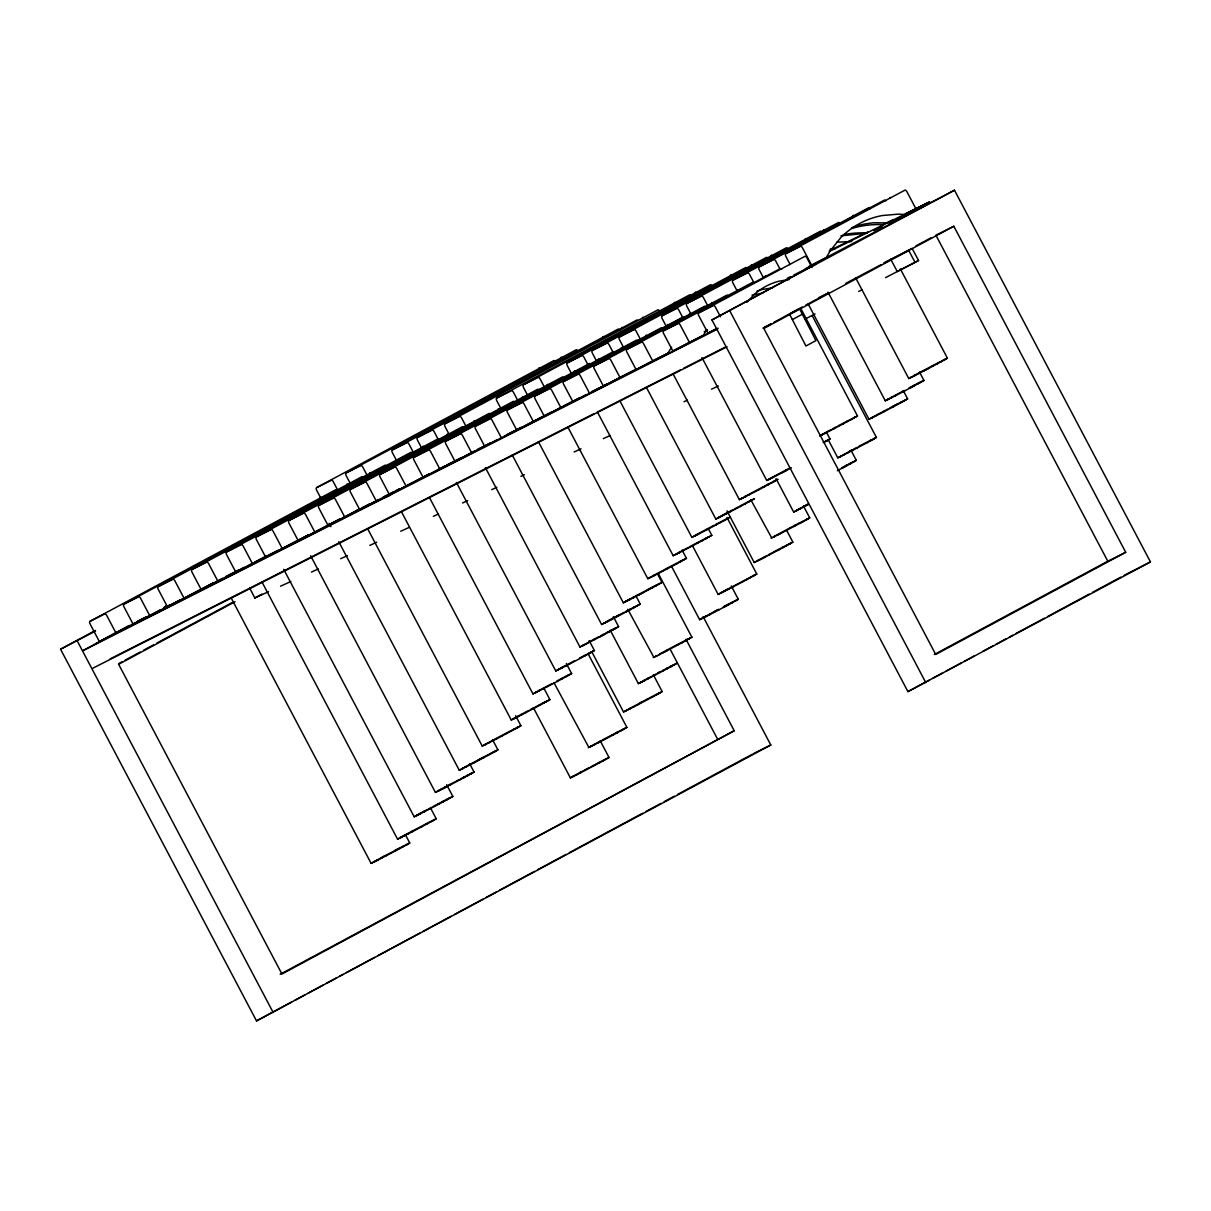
<?xml version="1.0" encoding="UTF-8"?>
<svg xmlns="http://www.w3.org/2000/svg" width="1211" height="1211" viewBox="0 0 1211 1211"><rect width="100%" height="100%" fill="white"/><g stroke="black" fill="none" stroke-linecap="round" stroke-linejoin="round"><path stroke-width="1.5" d="M781.67 269.372A2.392 1.211 61.7 0 0 780.368 268.554L663.567 330.785A2.407 1.226 61.7 0 0 663.583 333.464L672.862 351.039L703.485 335.25L706.77 329.528M805.133 268.903L826.053 257.928L830.307 250.707L840.54 237.916A104.555 89.992 63.6 0 1 882.108 215.558L898.32 214.135L906.63 214.589L916.258 209.412L906.933 191.732A2.392 1.211 61.7 0 0 905.086 190.082L785.803 253.644A2.407 1.226 61.7 0 0 785.818 256.323L790.041 264.316M746.99 302.235L754.317 294.379A80.41 69.209 63.6 0 1 778.749 281.24L789.284 279.484M166.164 605.561L163.621 608.028L170.327 604.698M855.556 277.637L908.765 378.543L911.172 377.105M800.577 308.018L857.509 415.994L851.136 419.581M701.971 357.593L766.745 480.464L773.118 476.877M673.286 374.29L739.391 499.659L741.813 498.205M900.318 268.842L947.411 358.168L943.838 360.212M828.173 440.062L826.129 440.895M828.021 292.199L885.286 400.796L888.844 398.752M826.523 432.372L830.019 439.003L826.447 441.046M646.402 387.384L715.837 519.065L719.395 517.021M619.835 400.765L691.859 537.336L698.217 533.763M922.086 381.48L920.042 382.313M919.527 372.065L923.932 380.421L917.56 384.008M808.176 303.961L868.998 419.294L872.556 417.25M752.636 499.734L750.593 500.567M597.417 412.028L673.18 555.728L675.587 554.275M903.239 390.563L907.644 398.919L897.593 404.489M567.823 427.044L647.809 578.722L651.382 576.678M708.299 528.662L711.826 535.338L708.253 537.381M682.065 550.006L686.455 558.347L680.082 561.934M538.411 441.712L623.332 602.79L629.705 599.218M625.179 601.746L627.222 600.898M828.097 439.487L837.785 457.834L852.135 449.962M657.603 574.105L661.978 582.415L658.406 584.459M512.223 454.927L601.625 624.498L605.182 622.454M874.584 438.518L869.604 440.819M812.187 315.632L876.431 437.459L870.058 441.046M635.881 595.797L640.271 604.122L636.698 606.151M485.399 467.643L579.963 647.007L585.382 643.919M851.03 450.341L856.313 460.362L852.756 462.405M613.356 616.671L618.609 626.632L615.052 628.676M456.365 482.402L555.773 670.955L559.346 668.911M557.62 669.895L559.664 669.062M776.024 478.617L793.659 512.041L797.216 509.998M589.151 640.558L594.419 650.564L588.062 654.152M429.587 497.827L532.976 693.918L536.549 691.875M566.37 663.567L571.622 673.543L565.265 677.116M750.805 499.749L771.649 537.835M401.552 511.935L511.254 720L514.826 717.956M807.888 518.898L805.845 519.731M803.559 506.122L809.735 517.839L806.163 519.882M548.053 700.669L546.328 701.653M367.887 529.207L482.235 746.082L485.808 744.038M543.754 687.954L549.9 699.61L543.542 703.197M726.978 510.845L754.226 562.51L757.783 560.466M515.614 715.701L520.881 725.707L517.324 727.75M338.762 541.695L459.272 770.257L462.844 768.213M786.711 530.463L792.872 542.119L789.3 544.163M692.737 546.206L718.138 594.404L721.711 592.361M310.637 555.758L435.415 792.418L438.972 790.374M492.635 739.86L497.918 749.866L494.345 751.91M726.994 517.521L756.784 574.029L753.227 576.058M469.671 763.702L474.061 772.043L470.489 774.086M671.515 566.324L699.655 619.684L703.228 617.64M283.722 569.352L414.192 816.804L417.765 814.761M627.813 609.345L653.819 657.225M731.277 585.957L738.301 599.294L731.944 602.881M446.662 784.713L452.838 796.429L449.266 798.473M658.557 573.984L691.905 637.228L685.532 640.816M262.045 582.128L397.571 839.178L403.944 835.59M230.968 597.568L371.111 863.382L385.461 855.496M430.949 808.766L436.232 818.787L429.86 822.375M610.238 630.22L638.379 683.61L644.752 680.022M407.91 844.052L405.867 844.884M405.352 834.636L409.757 842.992L406.185 845.036M591.876 651.927L623.529 711.962L629.902 708.39M653.395 674.905L662.19 691.587L658.617 693.631M553.881 682.565L588.834 747.369M625.058 728.432L623.014 729.264M588.122 653.819L626.904 727.372L620.547 730.96M533.355 707.648L570.381 777.871L573.953 775.827M600.217 740.769L609.027 757.48L605.455 759.524M820.71 435.324L822.42 434.34M853.937 418.037L855.496 416.978M770.317 478.421L768.758 479.48M750.911 500.718L754.483 498.675L747.656 502.05M726.933 519.004L730.505 516.961L726.615 518.853M841.342 455.79L839.798 456.865M682.883 560.39L684.442 559.315M583.535 644.963L581.976 646.038M774.646 536.17L773.102 537.245M590.862 652.608L593.102 651.261L587.607 653.94M568.065 675.571L569.609 674.512M734.744 601.337L736.288 600.278M656.816 655.56L655.272 656.634M688.332 639.272L689.892 638.197M641.951 681.566L640.407 682.641M673.467 665.278L677.04 663.234L673.149 665.111M401.144 837.134L399.585 838.194M432.66 820.831L434.219 819.771M591.831 745.719L589.575 747.066L592.149 745.87M915.122 374.971L910.778 377.575M941.053 361.756L944.989 359.606M821.27 434.931L828.899 430.798M887.693 399.358L891.644 397.223M921.51 381.859L909.582 388.292M823.647 442.59L827.597 440.441M871.405 417.856L875.356 415.721M901.272 402.491L905.631 399.887M745.749 496.071L741.404 498.675M771.679 482.856L778.037 479.268L774.147 481.161M775.615 480.722L768.001 484.854M718.244 517.612L728.75 511.95M748.11 502.262L752.061 500.128M724.133 520.548L728.083 518.399M874.009 438.897L866.38 443.029M676.737 553.684L679.538 552.14M705.453 538.925L709.404 536.791M849.955 463.949L853.906 461.815M650.216 577.284L654.167 575.149M625.754 601.352L633.383 597.22M655.62 586.003L659.571 583.853M796.066 510.603L800.017 508.453M604.032 623.059L614.537 617.383M633.898 607.695L637.849 605.561M773.496 536.776L779.127 533.688M807.313 519.277L799.684 523.409M612.251 630.22L616.202 628.07M558.195 669.501L562.146 667.367M756.633 561.056L767.138 555.395M786.499 545.707L790.45 543.572M535.398 692.48L539.349 690.331M720.56 592.966L754.029 575.301M750.426 577.602L754.377 575.467M513.676 718.547L517.612 716.412M702.077 618.231L706.028 616.096M484.657 744.644L487.655 742.994M514.524 729.294L518.475 727.145M461.679 768.803L465.63 766.669M491.56 753.454L495.496 751.32M437.822 790.98L441.773 788.845M467.688 775.615L471.639 773.481M670.667 666.807L674.618 664.672M416.599 815.366L420.55 813.217M446.481 800.002L450.416 797.867M655.817 695.175L659.768 693.025M377.469 859.795L373.124 862.399M403.384 846.58L407.335 844.445M590.68 746.309L601.171 740.648M624.498 728.825L616.868 732.958M572.788 776.418L580.417 772.3M602.669 761.068L606.605 758.934M763.596 328.014L771.346 323.821M914.184 375.455L923.115 370.672M937.375 363.739L941.991 361.272M890.69 397.708L904.284 390.457M847.458 421.564L852.09 419.097M874.403 416.19L879.035 413.723M772.164 477.361L785.757 470.125M744.81 496.555L763.384 486.671M721.241 515.962L733.291 509.543M744.432 504.26L749.064 501.778M697.264 534.248L706.21 529.464M720.454 522.531L725.086 520.064M678.584 552.625L687.53 547.841M701.774 540.908L706.407 538.441M850.909 463.465L841.963 468.248M653.229 575.634L662.16 570.85M676.404 563.917L681.036 561.45M651.942 587.986L656.559 585.519M799.063 508.938L807.646 504.336M607.029 621.394L623.937 612.388M630.22 609.693L634.852 607.211M778.673 533.975L784.001 531.099M804.316 520.942L795.385 525.71M586.336 643.435L590.014 641.436M608.573 632.203L613.19 629.735M782.821 547.705L787.453 545.222M561.193 667.851L570.124 663.068M584.383 656.15L589.015 653.668M538.395 690.815L551.989 683.579M723.557 591.301L727.508 589.167M561.586 679.114L566.218 676.631M746.748 579.6L751.38 577.117M516.673 716.897L521.29 714.414M539.864 705.18L544.481 702.713M705.074 616.581L709.707 614.113M732.882 602.397L723.951 607.18M488.608 742.51L492.287 740.511M510.845 731.277L515.462 728.81M659.617 654.031L663.295 652.033M681.854 642.799L686.486 640.331M464.691 767.153L469.308 764.686M487.882 755.452L492.499 752.97M440.834 789.315L445.451 786.847M464.01 777.613L468.642 775.131M643.798 680.506L648.43 678.039M666.989 668.805L671.621 666.322M419.611 813.701L424.228 811.234M442.802 802L447.419 799.517M628.948 708.874L637.894 704.091M652.139 697.158L656.771 694.69M402.991 836.074L407.623 833.592M426.181 824.358L430.813 821.891M399.706 848.563L404.338 846.095M598.991 763.066L603.608 760.584M249.723 588.062L254.794 597.977L261.939 594.117M790.874 313.195L799.442 308.563L815.911 340.609L805.92 346.013L789.451 313.952M792.403 319.568L802.393 314.164M320.885 498.266L316.676 490.273A2.407 1.226 61.7 0 1 316.646 487.594L554.002 360.53A2.392 1.211 61.7 0 1 555.455 361.529M350.373 483.598L346.149 475.605A2.407 1.226 61.7 0 1 346.134 472.926L576.315 349.737A2.392 1.211 61.7 0 1 578.162 351.372M396.587 460.604L392.364 452.611A2.407 1.226 61.7 0 1 392.349 449.947L618.246 329.044A2.392 1.211 61.7 0 1 619.684 330.043M421.685 448.115L417.462 440.123A2.407 1.226 61.7 0 1 417.447 437.459L636.956 319.992A2.392 1.211 61.7 0 1 637.758 320.34M449.175 434.446L444.967 426.454A2.407 1.226 61.7 0 1 444.937 423.774L657.936 309.819A2.392 1.211 61.7 0 1 659.389 310.818M500.976 408.682L496.752 400.69A2.407 1.226 61.7 0 1 496.737 398.01L689.589 294.894A2.392 1.211 61.7 0 1 690.891 295.696M527.663 395.407L523.455 387.414A2.407 1.226 61.7 0 1 523.424 384.735L710.539 284.691A2.392 1.211 61.7 0 1 712.401 286.341M571.486 373.609L567.278 365.616A2.407 1.226 61.7 0 1 567.248 362.937L745.749 267.525A2.392 1.211 61.7 0 1 746.884 268.161M596.584 361.12L592.376 353.128A2.407 1.226 61.7 0 1 592.346 350.448L766.548 257.368A2.392 1.211 61.7 0 1 768.137 258.564M145.865 617.186L99.347 641.527L90.083 623.953A2.407 1.226 61.7 0 1 90.053 621.273L335.735 489.744A2.392 1.211 61.7 0 1 337.036 490.546M623.68 347.648L619.472 339.655A2.407 1.226 61.7 0 1 619.442 336.976L786.469 247.74A2.392 1.211 61.7 0 1 788.058 248.951M180.363 599.702L133.21 624.376L123.946 606.802A2.407 1.226 61.7 0 1 123.916 604.122L362.028 476.65A2.392 1.211 61.7 0 1 363.482 477.649M167.481 606.878L213.106 583.021L167.481 606.878L158.217 589.303A2.407 1.226 61.7 0 1 158.187 586.624L385.143 465.16A2.392 1.211 61.7 0 1 386.112 465.645M666.322 326.425L662.099 318.432A2.407 1.226 61.7 0 1 662.084 315.768L820.483 231.165A2.392 1.211 61.7 0 1 821.785 231.982M244.198 567.353L201.283 589.757L192.004 572.167A2.407 1.226 61.7 0 1 191.974 569.503L411.044 452.278A2.392 1.211 61.7 0 1 411.846 452.626M691.027 314.149L686.804 306.156A2.407 1.226 61.7 0 1 686.788 303.477L838.542 222.461A2.392 1.211 61.7 0 1 839.995 223.46M277.819 550.354L235.857 572.243L226.578 554.668A2.407 1.226 61.7 0 1 226.563 551.989L438.125 438.806A2.392 1.211 61.7 0 1 438.76 439.033M737.105 290.882L732.897 282.89A2.407 1.226 61.7 0 1 732.867 280.225L868.363 207.944A2.392 1.211 61.7 0 1 869.816 208.943M265.678 557.181L308.472 534.853L265.678 557.181L256.414 539.606A2.407 1.226 61.7 0 1 256.384 536.927L462.435 426.711A2.392 1.211 61.7 0 1 463.238 427.059M763.339 277.591L759.13 269.599A2.407 1.226 61.7 0 1 759.1 266.92L884.56 200.042A2.392 1.211 61.7 0 1 885.862 200.859M298.269 540.742L340.246 518.838L298.269 540.742L288.99 523.167A2.407 1.226 61.7 0 1 288.96 520.488L489.123 413.435A2.392 1.211 61.7 0 1 489.925 413.784M362.679 507.485L369.37 504.154L328.151 525.65L318.871 508.075A2.407 1.226 61.7 0 1 318.856 505.396L513.434 401.341A2.392 1.211 61.7 0 1 514.07 401.568M396.587 490.364L399.933 488.699L359.712 509.664L350.433 492.075A2.407 1.226 61.7 0 1 350.418 489.411L537.729 389.261A2.392 1.211 61.7 0 1 539.334 390.457M389.427 494.678L428.982 474.076L389.427 494.678L380.163 477.089A2.407 1.226 61.7 0 1 380.133 474.409L562.434 376.969A2.392 1.211 61.7 0 1 563.736 377.771M446.798 464.979L461.86 457.486L423.229 477.588L413.95 460.013A2.407 1.226 61.7 0 1 413.935 457.334L589.53 363.497A2.392 1.211 61.7 0 1 590.499 363.966M477.558 449.402L490.939 442.742L455.064 461.436L445.799 443.847A2.407 1.226 61.7 0 1 445.769 441.182L613.432 351.599A2.392 1.211 61.7 0 1 614.401 352.083M703.122 616.641L770.801 744.992L256.52 1020.918L60.55 649.217L95.502 630.416M506.349 434.855L521.411 427.362L484.748 446.405L475.484 428.815A2.407 1.226 61.7 0 1 475.454 426.151L636.547 340.109A2.392 1.211 61.7 0 1 637.834 340.912M60.55 649.217L95.487 631.098M552.428 411.679L516.779 430.177L507.5 412.588A2.407 1.226 61.7 0 1 507.485 409.923L661.251 327.818A2.392 1.211 61.7 0 1 662.689 328.817M564.069 405.67L579.13 398.192L544.284 416.251L535.02 398.661A2.407 1.226 61.7 0 1 534.99 395.997L682.762 317.115A2.392 1.211 61.7 0 1 684.048 317.918M591.74 391.668L606.802 384.19L572.879 401.749L563.599 384.175A2.407 1.226 61.7 0 1 563.584 381.495L704.681 306.216A2.392 1.211 61.7 0 1 705.968 307.019M621.198 376.727L636.259 369.234L603.456 386.203L594.192 368.628A2.407 1.226 61.7 0 1 594.162 365.949L726.978 295.121A2.392 1.211 61.7 0 1 728.432 296.12M671.621 347.224A117.467 101.103 63.6 0 0 667.957 353.203L636.138 369.658L626.874 352.083A2.407 1.226 61.7 0 1 626.844 349.404L752.485 282.435A2.392 1.211 61.7 0 1 753.772 283.238M718.017 328.151L707.981 333.146L698.717 315.571A2.407 1.226 61.7 0 1 698.686 312.892L805.073 256.263A2.392 1.211 61.7 0 1 806.935 257.913L812.021 267.555M83.15 650.489L129.138 625.512M133.21 624.376L160.427 609.739M201.283 589.757L222.552 578.313M225.821 576.557L239.142 569.791M235.857 572.243L251.616 563.766M254.779 562.071L265.996 556.167M328.151 525.65L359.319 509.15M809.236 266.45L954.48 190.218L1150.45 561.919L907.932 691.632L711.962 319.931L815.881 264.043L793.856 274.988M359.712 509.664L378.498 499.553M711.962 319.931L954.48 190.218M423.229 477.588L445.118 465.811M455.064 461.436L474.288 451.097M484.748 446.405L496.374 440.153M516.779 430.177L535.701 419.99M544.284 416.251L562.388 406.502M572.879 401.749L585.382 395.028M704.212 331.799L707.527 330.013M603.456 386.203L619.532 377.56M636.138 369.658L651.23 361.544M672.862 351.039L703.485 335.25M707.981 333.146L715.777 328.953M118.587 663.673L121.902 661.887M125.233 660.101L140.204 652.048M143.519 650.262L153.494 644.903M156.824 643.102L231.649 602.866M235.055 601.716L118.648 664.309L281.936 974.007L734.229 730.748L685.941 639.181M764.156 327.545L770.801 323.973M774.117 322.187L802.333 307.019M805.648 305.233L828.884 292.729M880.987 264.709L845.914 283.298M884.302 262.923L890.963 259.351M915.925 245.924L930.896 237.871M908.75 250.51L890.812 259.426L912.08 248.361L918.543 260.516L897.29 271.582L890.812 259.426L884.106 262.878M953.829 226.26L763.838 328.453L935.725 654.47L1125.715 552.292L953.829 226.26L935.891 235.176L1107.793 561.208L1125.715 552.292M280.195 974.265L734.229 730.748M934.317 654.5L1107.793 561.208M256.52 1020.918L291.473 1002.118M294.803 1000.331L304.778 994.958M308.109 993.171L323.095 985.118M326.41 983.317L336.401 977.958M339.731 976.157L343.061 974.371M346.391 972.584L374.668 957.371M377.999 955.57L419.611 933.197M422.942 931.41L451.219 916.197M454.549 914.411L482.841 899.183M486.171 897.396L496.162 892.023M499.477 890.236L534.429 871.451M537.76 869.649L566.052 854.436M569.382 852.65L642.602 813.262M645.932 811.476L660.903 803.423M664.233 801.637L674.209 796.263M677.539 794.477L752.425 754.196M907.932 691.632L929.564 679.992M932.879 678.205L942.869 672.847M946.2 671.045L961.171 662.992M964.501 661.206L974.477 655.832M982.787 651.367L992.778 645.993M996.108 644.207L1006.084 638.833M1009.414 637.047L1012.744 635.26M1016.059 633.474L1044.351 618.261M1047.682 616.475L1089.264 594.101M1092.594 592.315L1120.871 577.102M1124.202 575.316L1150.45 561.919M933.06 366.04L938.041 363.406M828.218 431.146L831.306 429.496M843.144 423.88L848.139 421.231M914.562 385.658L904.92 390.759M878.353 414.056L883.349 411.422M893.279 406.79L898.274 404.156M763.687 487.155L768.667 484.506M740.133 506.561L745.113 503.912M848.684 451.779L851.772 450.129M862.065 445.33L867.061 442.696M716.155 524.832L721.135 522.198M697.475 543.224L702.456 540.575M846.958 465.599L837.346 470.716M672.105 566.218L677.085 563.584M632.702 597.553L637.682 594.919M803.695 506.47L808.009 504.154M647.628 590.287L652.623 587.653M625.92 611.994L630.901 609.345M589.333 641.769L594.313 639.136M609.254 631.87L594.616 639.62M778.522 550.006L783.502 547.357M580.069 658.451L585.064 655.802M742.434 581.901L747.429 579.252M557.272 681.415L562.267 678.765M520.624 714.762L528.707 710.479M709.025 614.446L718.668 609.345L713.642 611.964M535.55 707.496L540.545 704.847M728.946 604.531L719.304 609.648M491.605 740.844L510.921 730.657M506.531 733.578L511.526 730.944M664.158 651.548L667.609 649.732M677.554 645.1L682.535 642.466M468.627 765.019L482.947 757.465M483.567 757.753L488.548 755.104M647.749 678.372L651.306 676.495M444.77 787.18L449.765 784.546M662.674 671.106L667.67 668.472M459.711 779.914L464.691 777.28M423.547 811.567L427.105 809.69M438.488 804.301L443.468 801.667M647.824 699.458L652.82 696.825M406.941 833.94L411.937 831.291M421.867 826.674L426.862 824.025M380.466 858.145L403.853 845.868M395.407 850.879L400.387 848.23M612.554 735.259L617.549 732.61M579.736 772.633L582.824 770.983M594.677 765.367L599.657 762.718M908.886 212.727L928.322 202.404M922.752 370.838L926.218 369.022M918.725 373.594L933.424 365.873M832.85 428.664L836.165 426.908M838.496 426.333L843.507 423.699M882.986 411.589L887.996 408.955M893.642 406.624L883.652 411.907M776.705 475.514L791.404 467.794M759.04 489.622L764.05 486.989M740.496 506.395L730.49 511.663M853.437 449.251L856.782 447.495M857.418 447.798L862.429 445.164M705.846 529.631L714.172 525.226M716.518 524.666L706.513 529.949M689.074 547.024L697.173 542.74M692.813 545.677L697.839 543.043M663.461 570.139L671.802 565.734M667.458 568.686L672.468 566.052M637.319 595.085L659.223 583.702M633.292 597.84L647.991 590.12M615.975 616.611L619.078 614.976M626.284 611.827L616.278 617.095M785.076 530.509L790.087 527.875M795.748 525.544L776.993 535.353M593.95 639.302L598.961 636.668M599.627 636.986L604.622 634.337M768.576 554.623L771.679 552.988M778.885 549.839L768.879 555.107M571.425 662.356L574.786 660.616M580.432 658.284L570.426 663.552M742.797 581.734L732.791 587.002M557.635 681.248L547.629 686.516M535.913 707.33L525.907 712.598M501.884 736.046L506.894 733.412M667.246 649.898L677.252 644.615M677.918 644.933L663.219 652.653M483.931 757.586L473.925 762.854M652.381 675.905L655.832 674.088M663.038 670.939L653.047 676.222M449.402 784.713L454.413 782.079M460.074 779.748L450.068 785.031M428.179 809.099L431.646 807.283M438.851 804.134L428.845 809.417M639.196 703.379L647.522 698.974M639.438 703.273L642.541 701.623M648.188 699.292L638.197 704.575M411.573 831.457L416.584 828.824M422.23 826.492L412.24 831.775M602.245 740.042L612.251 734.774M612.917 735.092L602.911 740.36M395.77 850.697L385.764 855.98M584.368 770.166L589.379 767.532M595.04 765.201L585.034 770.468M927.747 368.189L932.758 365.555M923.418 371.156L928.428 368.522M837.83 426.03L847.549 420.944M899.94 393.408L904.95 390.775M833.516 428.982L838.527 426.348M889.646 408.062L897.684 403.868M785.727 470.11L790.42 467.673M781.413 473.062L786.423 470.443M754.044 492.256L759.055 489.622M734.805 508.711L738.15 506.955M858.342 446.677L861.763 444.846M852.438 450.447L857.449 447.813M687.833 548.326L692.843 545.692M662.462 571.335L667.473 568.701M637.985 595.403L642.996 592.769M790.056 527.86L795.082 525.226M600.52 635.851L603.956 634.019M773.193 552.155L778.219 549.522M714.308 612.282L719.319 609.648M530.236 709.646L533.582 707.89M496.888 738.695L501.899 736.061M478.254 759.902L487.957 754.831M660.706 671.5L657.361 673.255L660.51 671.636M456.063 781.186L459.408 779.43M433.175 806.45L438.185 803.816M416.554 828.824L426.272 823.737M590.938 766.714L594.374 764.883M932.44 365.752L935.891 363.936M908.961 388.004L913.972 385.37M895.247 395.846L900.257 393.212M828.824 431.419L833.834 428.785M892.658 406.502L901.741 401.78M878.959 414.344L883.969 411.71M763.066 486.867L768.077 484.233M749.352 494.709L754.362 492.075M739.83 506.077L742.948 504.457M725.798 514.115L730.808 511.481M861.445 445.042L870.527 440.32M847.745 452.884L852.756 450.25M715.534 524.545L727.735 518.247M701.82 532.386L706.83 529.752M696.855 542.922L705.922 538.214M841.66 467.764L846.353 465.327M683.14 550.763L688.151 548.129M671.484 565.931L683.685 559.633M657.77 573.772L662.78 571.138M803.62 507.091L808.63 504.457M647.325 589.802L656.074 585.276M625.3 611.706L630.31 609.072M611.585 619.548L616.596 616.914M794.764 525.423L799.775 522.789M605.515 633.217L608.649 631.582M589.924 642.057L594.934 639.423M777.901 549.718L782.912 547.084M769.197 554.926L760.13 559.633M579.448 658.148L584.459 655.529M565.734 666.005L570.744 663.371M728.099 589.454L733.109 586.82M556.969 680.93L561.662 678.493M542.937 688.968L547.947 686.334M723.648 606.696L728.341 604.259M723.33 606.893L732.398 602.17M709.616 614.734L714.626 612.1M534.929 707.194L539.939 704.575M521.214 715.035L526.225 712.416M676.934 644.812L686.001 640.089M492.196 741.132L497.206 738.498M668.23 650.019L659.162 654.742M469.232 765.307L474.243 762.673M662.054 670.818L667.079 668.184M648.339 678.66L653.365 676.026M460.967 778.628L464.101 776.993M450.386 784.834L441.319 789.557M437.867 804.013L442.878 801.379M424.153 811.854L429.163 809.22M647.204 699.171L652.229 696.537M633.489 707.012L638.515 704.378M407.532 834.212L412.557 831.579M611.933 734.971L616.944 732.337M598.219 742.812L603.229 740.178M394.786 850.576L399.161 848.305M381.071 858.417L386.082 855.783M595.509 764.308L599.067 762.446M580.341 772.921L585.352 770.287M918.543 260.516L885.544 277.637M805.012 319.144L815.079 313.952M858.705 291.473L862.05 289.747M936.814 363.482L940.599 361.529M914.668 375.682L919.361 373.23M913.336 385.734L918.029 383.281M891.19 397.935L895.883 395.497M846.913 421.307L854.739 417.28M824.767 433.508L829.459 431.071M874.902 416.433L879.595 413.98M772.648 477.603L777.356 475.151M767.441 484.582L771.225 482.644M745.295 496.782L749.987 494.345M743.887 503.988L748.58 501.551M721.741 516.189L726.433 513.752M843.689 454.973L848.381 452.536M702.456 532.023L694.614 536.064M845.717 465.675L850.41 463.238M679.083 552.852L683.776 550.415M653.713 575.861L658.406 573.409M799.563 509.18L804.255 506.728M629.236 599.929L633.928 597.477M629.675 609.421L634.367 606.983M607.528 621.637L612.221 619.184M799.139 523.152L809.735 517.839M781.685 532.901L773.844 536.927M608.013 631.945L612.705 629.493M585.867 644.146L590.559 641.709M782.276 547.433L790.102 543.406M764.822 557.196L756.981 561.223M583.823 655.878L594.419 650.564M561.677 668.078L566.37 665.641M724.042 591.543L728.734 589.091M561.026 678.841L565.719 676.404M538.88 691.057L543.572 688.605M705.559 616.808L710.251 614.371M539.304 704.923L547.145 700.897M517.158 717.124L521.85 714.687M511.542 730.369L514.978 728.568M488.139 743.221L492.832 740.784M488.578 754.544L495.163 751.153M465.175 767.38L469.868 764.943M666.428 668.533L671.136 666.095M644.282 680.749L648.99 678.296M463.465 777.356L468.157 774.904M446.011 787.105L438.17 791.131M442.242 801.743L446.935 799.29M424.789 811.491L416.947 815.518M651.579 696.9L656.286 694.448M629.432 709.101L634.14 706.664M425.621 824.101L430.329 821.663M403.475 836.301L408.183 833.864M616.308 732.685L626.904 727.372M594.162 744.886L598.855 742.449M377.015 860.506L381.707 858.069M598.431 762.794L606.272 758.767M576.285 774.995L580.977 772.557M95.79 643.692L497.191 440.259M503.943 436.838L584.898 395.815M591.634 392.394L716.443 329.135M83.529 650.413L717.684 329.014M110.201 658.89L594.253 413.572M597.629 411.861L680.264 369.976M683.64 368.265L725.813 346.891M762.915 328.09L766.291 326.38M92.899 668.169L727.054 346.77M941.507 361.029L944.656 359.455M911.52 377.272L915.577 375.183M917.105 383.781L923.932 380.421M888.041 399.524L892.098 397.435M821.618 435.097L825.675 433.008M900.817 402.279L903.754 400.811M823.192 442.363L830.019 439.003M871.753 418.007L875.81 415.933M769.515 479.178L773.572 477.104M772.134 482.145L775.282 480.555M742.146 498.372L746.203 496.283M718.592 517.778L722.649 515.689M840.54 456.562L844.597 454.473M698.671 533.975L691.859 537.336M849.501 463.737L853.558 461.648M704.999 538.713L709.056 536.624M675.935 554.441L679.992 552.352M679.628 561.707L686.455 558.347M650.564 577.45L654.621 575.361M796.414 510.754L800.471 508.681M630.159 599.43L623.332 602.79M633.444 607.483L637.501 605.394M604.38 623.211L608.437 621.137M611.797 629.992L615.854 627.919M582.733 645.735L586.79 643.646M562.6 667.579L555.773 670.955M720.908 593.118L724.965 591.044M564.81 676.904L568.867 674.815M535.746 692.631L539.803 690.558M731.489 602.669L735.546 600.58M702.425 618.397L706.482 616.308M543.088 702.985L549.9 699.61M514.009 718.713L518.066 716.624M685.078 640.589L689.135 638.515M656.014 656.332L660.071 654.243M514.07 729.067L518.126 726.994M485.005 744.81L489.062 742.721M491.106 753.242L497.918 749.866M462.027 768.97L466.084 766.881M670.213 666.595L674.27 664.506M641.149 682.323L645.206 680.249M467.234 775.403L471.291 773.314M446.026 799.79L450.083 797.701M421.004 813.444L414.192 816.804M655.363 694.947L659.42 692.874M626.299 710.69L630.356 708.602M429.405 822.163L436.232 818.787M400.341 837.891L404.398 835.802M595.085 744.387L588.258 747.762M402.93 846.368L409.757 842.992M373.866 862.096L377.923 860.007M573.136 776.584L577.193 774.495M759.1 266.92L773.95 259.532A2.392 1.211 61.7 0 1 775.812 261.167L780.051 269.205M785.803 253.644L800.653 246.257A2.392 1.211 61.7 0 1 802.499 247.892L811.824 265.572M732.867 280.225L747.717 272.838A2.392 1.211 61.7 0 1 749.579 274.473L753.817 282.511M316.646 487.594L331.496 480.207A2.392 1.211 61.7 0 1 333.358 481.857L337.581 489.895M346.134 472.926L360.984 465.539A2.392 1.211 61.7 0 1 362.831 467.189L367.069 475.227M392.349 449.947L407.199 442.56A2.392 1.211 61.7 0 1 409.046 444.195L413.284 452.233M417.447 437.459L432.297 430.072A2.392 1.211 61.7 0 1 434.159 431.706L438.382 439.744M444.937 423.774L459.786 416.387A2.392 1.211 61.7 0 1 461.648 418.037L465.887 426.075M496.737 398.01L511.587 390.623A2.392 1.211 61.7 0 1 513.434 392.273L517.672 400.311M523.424 384.735L538.274 377.348A2.392 1.211 61.7 0 1 540.136 378.998L544.375 387.02M567.248 362.937L582.097 355.55A2.392 1.211 61.7 0 1 583.959 357.184L588.198 365.222M592.346 350.448L607.195 343.061A2.392 1.211 61.7 0 1 609.057 344.711L613.296 352.734M619.442 336.976L634.292 329.589A2.392 1.211 61.7 0 1 636.153 331.224L640.392 339.262M662.084 315.768L676.934 308.381A2.392 1.211 61.7 0 1 678.781 310.016L683.019 318.054M686.788 303.477L701.638 296.089A2.392 1.211 61.7 0 1 703.485 297.724L707.724 305.762M698.686 312.892L713.536 305.505A2.392 1.211 61.7 0 1 715.398 307.14L720.484 316.782M663.567 330.785L678.417 323.398A2.392 1.211 61.7 0 1 680.264 325.032L689.589 342.713M626.844 349.404L641.694 342.017A2.392 1.211 61.7 0 1 643.556 343.652L652.88 361.332M594.162 365.949L609.012 358.562A2.392 1.211 61.7 0 1 610.874 360.212L620.199 377.877M563.584 381.495L578.434 374.108A2.392 1.211 61.7 0 1 580.281 375.758L589.606 393.439M534.99 395.997L549.839 388.61A2.392 1.211 61.7 0 1 551.701 390.245L561.011 407.925M507.485 409.923L522.335 402.536A2.392 1.211 61.7 0 1 524.181 404.171L533.506 421.852M475.454 426.151L490.304 418.764A2.392 1.211 61.7 0 1 492.166 420.399L501.49 438.079M445.769 441.182L460.619 433.795A2.392 1.211 61.7 0 1 462.481 435.43L471.806 453.111M413.935 457.334L428.785 449.947A2.392 1.211 61.7 0 1 430.632 451.582L439.956 469.262M380.133 474.409L394.983 467.022A2.392 1.211 61.7 0 1 396.845 468.672L406.169 486.353M350.418 489.411L365.268 482.023A2.392 1.211 61.7 0 1 367.115 483.658L376.439 501.339M318.856 505.396L333.706 498.009A2.392 1.211 61.7 0 1 335.553 499.643L344.878 517.324M288.96 520.488L303.825 513.101A2.392 1.211 61.7 0 1 305.672 514.736L314.996 532.416M226.563 551.989L241.413 544.602A2.392 1.211 61.7 0 1 243.275 546.252L252.584 563.932M256.384 536.927L271.234 529.54A2.392 1.211 61.7 0 1 273.096 531.19L282.42 548.871M191.974 569.503L206.839 562.116A2.392 1.211 61.7 0 1 208.686 563.751L218.01 581.431M911.232 211.91L914.577 210.245M158.187 586.624L173.037 579.236A2.392 1.211 61.7 0 1 174.899 580.886L184.223 598.552M873.827 230.68L882.183 226.518M906.63 214.589L889.888 222.915L873.388 222.779L865.365 223.884A104.555 89.992 63.6 0 0 851.545 227.835M123.916 604.122L138.765 596.735A2.392 1.211 61.7 0 1 140.627 598.385L149.952 616.051M90.053 621.273L104.903 613.886A2.392 1.211 61.7 0 1 106.765 615.536L116.074 633.217M809.326 266.253L826.053 257.928M787.089 278.363L790.465 276.683M652.911 360.711L667.972 353.218M537.366 419.157L550.763 412.512M383.206 497.025L393.242 492.029M137.494 621.288L145.85 617.126M818.681 297.739L828.854 292.684M754.09 753.303L770.801 744.992M829.384 250.586L868.484 231.634M883.773 224.217L892.28 220.084M905.873 213.499L929.67 201.949L829.293 251.479M943.52 360.061L947.411 358.168M912.655 376.651L908.765 378.543M889.177 398.903L885.286 400.796M853.619 417.886L857.509 415.994M819.605 436.066L822.753 434.492M904.874 400.205L907.644 398.919M872.874 417.401L868.998 419.294M770.635 478.572L766.745 480.464M743.282 497.766L739.391 499.659M873.661 438.745L876.431 437.459M841.66 455.957L837.785 457.834M719.728 517.173L715.837 519.065M852.423 462.254L856.313 460.362M707.935 537.23L711.826 535.338M677.07 553.836L673.18 555.728M651.7 576.83L647.809 578.722M797.549 510.149L793.659 512.041M658.088 584.308L661.978 582.415M774.979 536.322L771.089 538.214M636.38 606L640.271 604.122M605.515 622.605L601.625 624.498M614.719 628.524L618.609 626.632M788.982 544.011L792.872 542.119M583.853 645.115L579.963 647.007M758.116 560.617L754.226 562.51M752.894 575.906L756.784 574.029M722.028 592.512L718.138 594.404M567.732 675.42L571.622 673.543M536.867 692.026L532.976 693.918M734.411 601.186L738.301 599.294M703.546 617.792L699.655 619.684M515.144 718.108L511.254 720M688.015 639.12L691.905 637.228M657.149 655.726L653.259 657.603M516.991 727.599L520.881 725.707M486.126 744.205L482.235 746.082M463.162 768.364L459.272 770.257M642.269 681.717L638.379 683.61M470.171 773.935L474.061 772.043M439.305 790.526L435.415 792.418M658.3 693.479L662.19 691.587M627.419 710.07L623.529 711.962M448.948 798.321L452.838 796.429M401.462 837.285L397.571 839.178M375.001 861.49L371.111 863.382M605.137 759.373L609.027 757.48M574.271 775.979L570.381 777.871M254.794 597.977L268.539 591.695M280.558 586.2L290.852 581.492M311.454 572.076L318.326 568.928M340.639 558.725L347.512 555.592M369.824 545.389L376.697 542.24M400.735 531.251L409.318 527.33M433.356 516.34L438.503 513.979M462.541 502.989L467.688 500.643M491.727 489.653L496.873 487.291M520.912 476.301L524.348 474.742M574.135 451.975L581.008 448.842M603.32 438.639L610.193 435.491M684.018 401.734L687.454 400.175M711.493 389.185L718.365 386.037M356.231 510.694L359.667 509.135M383.736 498.205L390.608 495.087M751.986 295.106L762.809 293.047M840.873 235.857L866.561 233.254M836.877 242.155L851.681 241.564M772.557 287.809L762.007 289.565A80.41 69.209 63.6 0 0 756.996 291.14M830.246 248.966L835.378 248.664M908.598 250.238L915.077 262.393M729.885 311.015L925.855 682.716M670.122 649.141L717.517 739.058M329.089 523.334L330.845 526.679M77.247 640.907L273.232 1012.608M621.667 328.65A2.407 1.226 61.7 0 1 622.091 327.379M538.713 368.689A2.407 1.226 61.7 0 1 539.152 367.917M561.147 358.94A2.407 1.226 61.7 0 1 561.465 357.124M602.957 337.203A2.407 1.226 61.7 0 1 603.396 336.431M642.647 317.978A2.407 1.226 61.7 0 1 643.086 317.206M674.285 303.28A2.407 1.226 61.7 0 1 674.739 302.281M695.296 293.622A2.407 1.226 61.7 0 1 695.689 292.078M730.581 276.729A2.407 1.226 61.7 0 1 730.899 274.912M751.244 265.754A2.407 1.226 61.7 0 1 751.698 264.755M771.165 256.142A2.407 1.226 61.7 0 1 771.619 255.127M805.239 239.112A2.407 1.226 61.7 0 1 805.633 238.552M823.253 230.62A2.407 1.226 61.7 0 1 823.692 229.848M853.134 216.86A2.407 1.226 61.7 0 1 853.513 215.331M851.666 228.546A117.134 100.816 63.6 0 1 883.788 224.716M843.128 234.767A117.134 100.816 63.6 0 1 867.061 233.042M869.316 208.973A2.407 1.226 61.7 0 1 869.71 207.429M889.828 198.029A2.407 1.226 61.7 0 1 890.221 197.469M320.461 498.387A2.407 1.226 61.7 0 1 320.885 497.131M346.74 485.051A2.407 1.226 61.7 0 1 347.179 484.037M369.9 474.091A2.407 1.226 61.7 0 1 370.294 472.547M395.74 460.68A2.407 1.226 61.7 0 1 396.194 459.665M422.851 447.449A2.407 1.226 61.7 0 1 423.275 446.193M447.147 435.37A2.407 1.226 61.7 0 1 447.586 434.098M473.849 422.094A2.407 1.226 61.7 0 1 474.273 420.822M498.145 409.999A2.407 1.226 61.7 0 1 498.584 408.728M522.456 397.904A2.407 1.226 61.7 0 1 522.88 396.648M547.16 385.613A2.407 1.226 61.7 0 1 547.584 384.356M574.286 372.413A2.407 1.226 61.7 0 1 574.68 370.884M598.158 360.257A2.407 1.226 61.7 0 1 598.582 358.986M621.258 348.268A2.407 1.226 61.7 0 1 621.697 347.496M645.963 335.977A2.407 1.226 61.7 0 1 646.402 335.205M667.594 326.319A2.407 1.226 61.7 0 1 667.912 324.503M689.498 315.42A2.407 1.226 61.7 0 1 689.816 313.604M711.705 303.28A2.407 1.226 61.7 0 1 712.129 302.508M737.242 291.351A2.407 1.226 61.7 0 1 737.635 289.823M765.08 276.714A2.407 1.226 61.7 0 1 765.519 275.941M789.784 264.664A2.407 1.226 61.7 0 1 790.223 263.65"/></g></svg>
